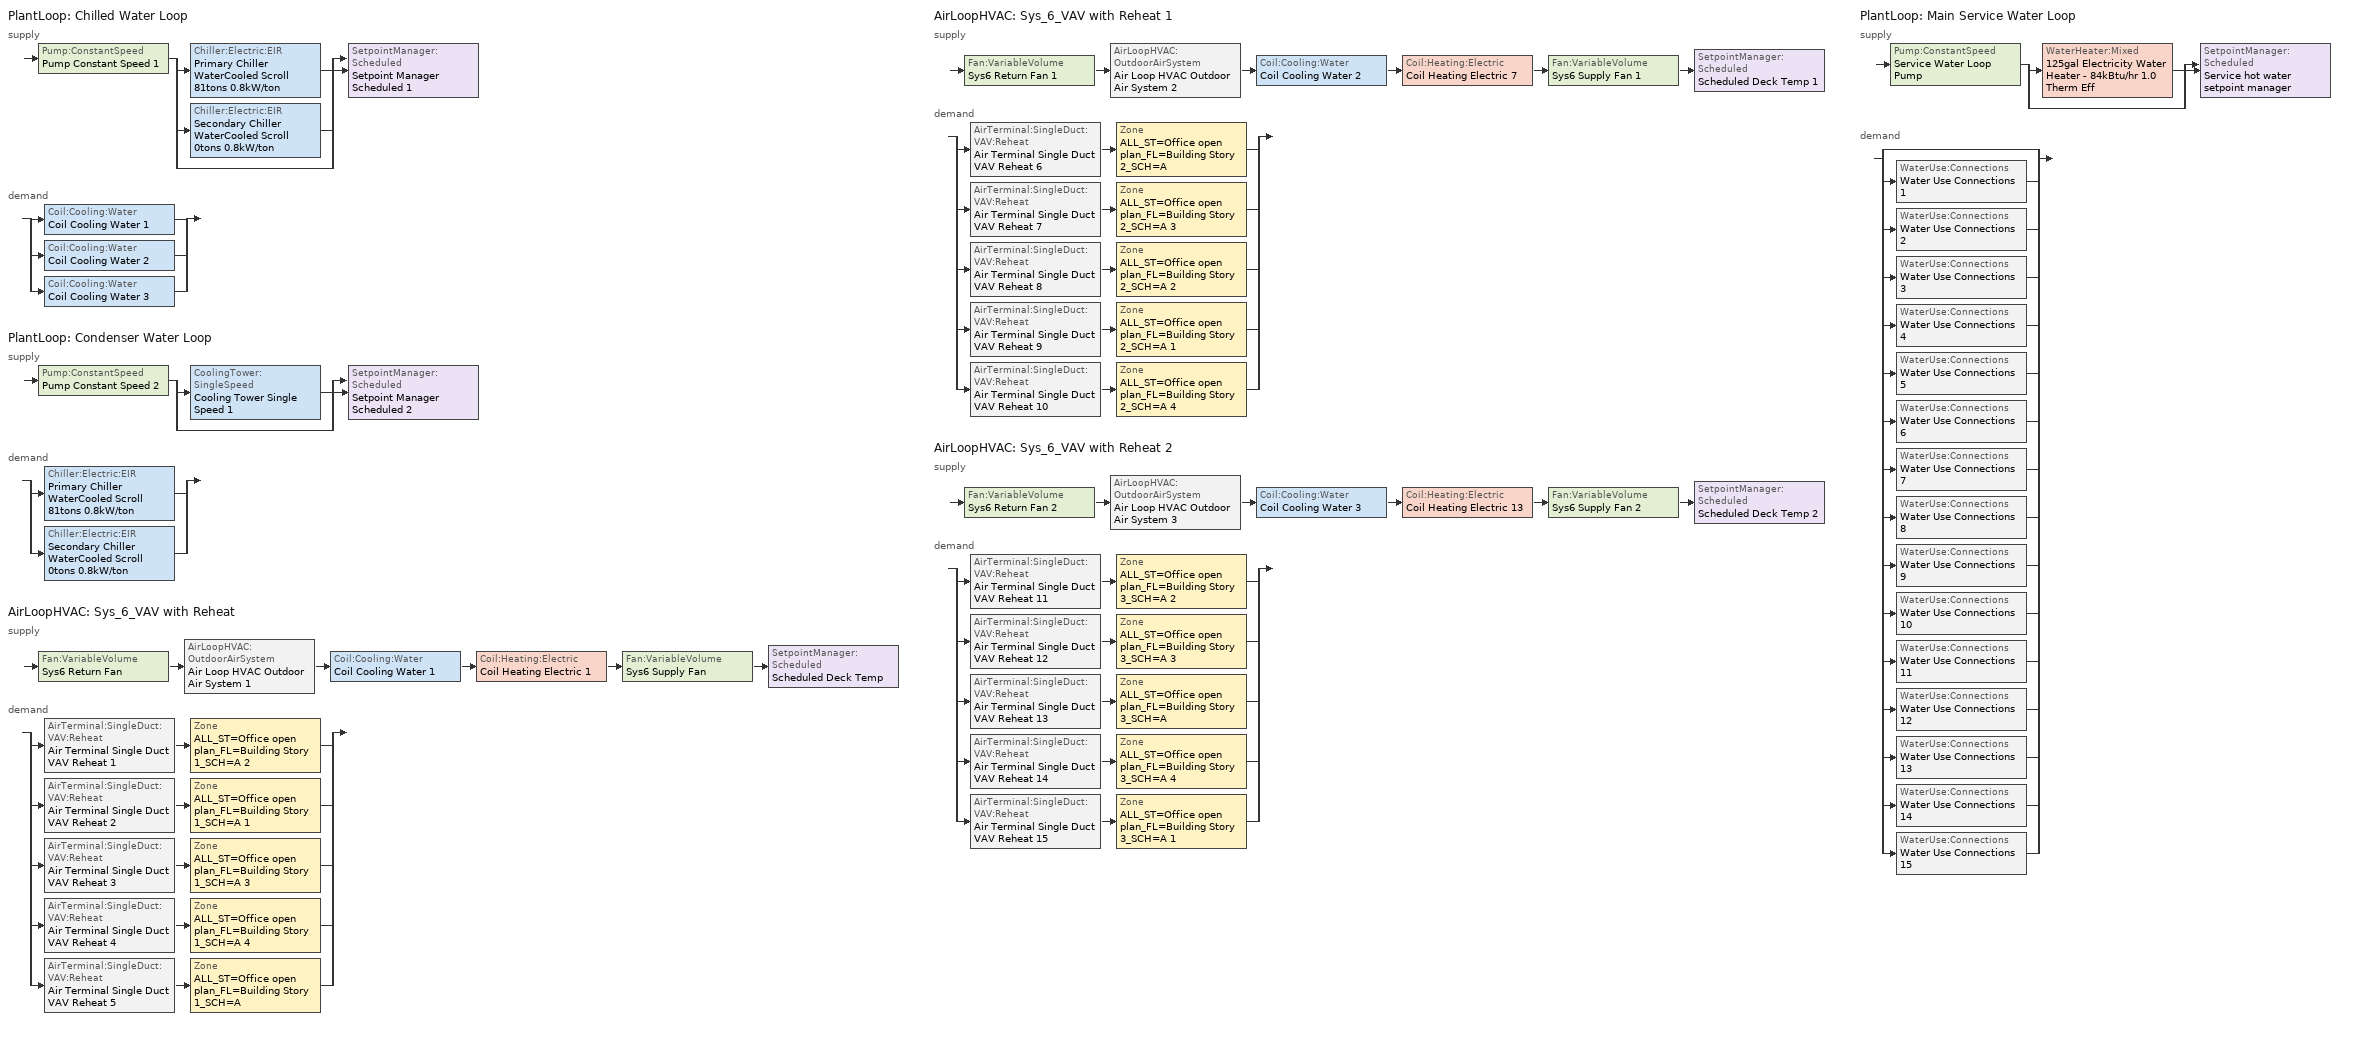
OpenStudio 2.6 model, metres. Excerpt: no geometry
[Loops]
PlantLoop 'Chilled Water Loop'
 supply: Pump:ConstantSpeed 'Pump Constant Speed 1' > split
  | Chiller:Electric:EIR 'Primary Chiller WaterCooled Scroll 81tons 0.8kW/ton'
  | Chiller:Electric:EIR 'Secondary Chiller WaterCooled Scroll 0tons 0.8kW/ton'
  | bypass
  join > SetpointManager:Scheduled 'Setpoint Manager Scheduled 1'
 demand: split
  | Coil:Cooling:Water 'Coil Cooling Water 1'
  | Coil:Cooling:Water 'Coil Cooling Water 2'
  | Coil:Cooling:Water 'Coil Cooling Water 3'
PlantLoop 'Condenser Water Loop'
 supply: Pump:ConstantSpeed 'Pump Constant Speed 2' > split
  | CoolingTower:SingleSpeed 'Cooling Tower Single Speed 1'
  | bypass
  join > SetpointManager:Scheduled 'Setpoint Manager Scheduled 2'
 demand: split
  | Chiller:Electric:EIR 'Primary Chiller WaterCooled Scroll 81tons 0.8kW/ton'
  | Chiller:Electric:EIR 'Secondary Chiller WaterCooled Scroll 0tons 0.8kW/ton'
AirLoopHVAC 'Sys_6_VAV with Reheat'
 supply: Fan:VariableVolume 'Sys6 Return Fan' > AirLoopHVAC:OutdoorAirSystem 'Air Loop HVAC Outdoor Air System 1' > Coil:Cooling:Water 'Coil Cooling Water 1' > Coil:Heating:Electric 'Coil Heating Electric 1' > Fan:VariableVolume 'Sys6 Supply Fan' > SetpointManager:Scheduled 'Scheduled Deck Temp'
 demand: split
  | AirTerminal:SingleDuct:VAV:Reheat 'Air Terminal Single Duct VAV Reheat 1' > Zone 'ALL_ST=Office open plan_FL=Building Story 1_SCH=A 2'
  | AirTerminal:SingleDuct:VAV:Reheat 'Air Terminal Single Duct VAV Reheat 2' > Zone 'ALL_ST=Office open plan_FL=Building Story 1_SCH=A 1'
  | AirTerminal:SingleDuct:VAV:Reheat 'Air Terminal Single Duct VAV Reheat 3' > Zone 'ALL_ST=Office open plan_FL=Building Story 1_SCH=A 3'
  | AirTerminal:SingleDuct:VAV:Reheat 'Air Terminal Single Duct VAV Reheat 4' > Zone 'ALL_ST=Office open plan_FL=Building Story 1_SCH=A 4'
  | AirTerminal:SingleDuct:VAV:Reheat 'Air Terminal Single Duct VAV Reheat 5' > Zone 'ALL_ST=Office open plan_FL=Building Story 1_SCH=A'
AirLoopHVAC 'Sys_6_VAV with Reheat 1'
 supply: Fan:VariableVolume 'Sys6 Return Fan 1' > AirLoopHVAC:OutdoorAirSystem 'Air Loop HVAC Outdoor Air System 2' > Coil:Cooling:Water 'Coil Cooling Water 2' > Coil:Heating:Electric 'Coil Heating Electric 7' > Fan:VariableVolume 'Sys6 Supply Fan 1' > SetpointManager:Scheduled 'Scheduled Deck Temp 1'
 demand: split
  | AirTerminal:SingleDuct:VAV:Reheat 'Air Terminal Single Duct VAV Reheat 6' > Zone 'ALL_ST=Office open plan_FL=Building Story 2_SCH=A'
  | AirTerminal:SingleDuct:VAV:Reheat 'Air Terminal Single Duct VAV Reheat 7' > Zone 'ALL_ST=Office open plan_FL=Building Story 2_SCH=A 3'
  | AirTerminal:SingleDuct:VAV:Reheat 'Air Terminal Single Duct VAV Reheat 8' > Zone 'ALL_ST=Office open plan_FL=Building Story 2_SCH=A 2'
  | AirTerminal:SingleDuct:VAV:Reheat 'Air Terminal Single Duct VAV Reheat 9' > Zone 'ALL_ST=Office open plan_FL=Building Story 2_SCH=A 1'
  | AirTerminal:SingleDuct:VAV:Reheat 'Air Terminal Single Duct VAV Reheat 10' > Zone 'ALL_ST=Office open plan_FL=Building Story 2_SCH=A 4'
AirLoopHVAC 'Sys_6_VAV with Reheat 2'
 supply: Fan:VariableVolume 'Sys6 Return Fan 2' > AirLoopHVAC:OutdoorAirSystem 'Air Loop HVAC Outdoor Air System 3' > Coil:Cooling:Water 'Coil Cooling Water 3' > Coil:Heating:Electric 'Coil Heating Electric 13' > Fan:VariableVolume 'Sys6 Supply Fan 2' > SetpointManager:Scheduled 'Scheduled Deck Temp 2'
 demand: split
  | AirTerminal:SingleDuct:VAV:Reheat 'Air Terminal Single Duct VAV Reheat 11' > Zone 'ALL_ST=Office open plan_FL=Building Story 3_SCH=A 2'
  | AirTerminal:SingleDuct:VAV:Reheat 'Air Terminal Single Duct VAV Reheat 12' > Zone 'ALL_ST=Office open plan_FL=Building Story 3_SCH=A 3'
  | AirTerminal:SingleDuct:VAV:Reheat 'Air Terminal Single Duct VAV Reheat 13' > Zone 'ALL_ST=Office open plan_FL=Building Story 3_SCH=A'
  | AirTerminal:SingleDuct:VAV:Reheat 'Air Terminal Single Duct VAV Reheat 14' > Zone 'ALL_ST=Office open plan_FL=Building Story 3_SCH=A 4'
  | AirTerminal:SingleDuct:VAV:Reheat 'Air Terminal Single Duct VAV Reheat 15' > Zone 'ALL_ST=Office open plan_FL=Building Story 3_SCH=A 1'
PlantLoop 'Main Service Water Loop'
 supply: Pump:ConstantSpeed 'Service Water Loop Pump' > split
  | WaterHeater:Mixed '125gal Electricity Water Heater - 84kBtu/hr 1.0 Therm Eff'
  | bypass
  join > SetpointManager:Scheduled 'Service hot water setpoint manager'
 demand: split
  | bypass
  | WaterUse:Connections 'Water Use Connections 1'
  | WaterUse:Connections 'Water Use Connections 2'
  | WaterUse:Connections 'Water Use Connections 3'
  | WaterUse:Connections 'Water Use Connections 4'
  | WaterUse:Connections 'Water Use Connections 5'
  | WaterUse:Connections 'Water Use Connections 6'
  | WaterUse:Connections 'Water Use Connections 7'
  | WaterUse:Connections 'Water Use Connections 8'
  | WaterUse:Connections 'Water Use Connections 9'
  | WaterUse:Connections 'Water Use Connections 10'
  | WaterUse:Connections 'Water Use Connections 11'
  | WaterUse:Connections 'Water Use Connections 12'
  | WaterUse:Connections 'Water Use Connections 13'
  | WaterUse:Connections 'Water Use Connections 14'
  | WaterUse:Connections 'Water Use Connections 15'
[Sizing:Zone] Zone Cooling Design Supply Air Temperature Input Method=SupplyAirTemperature; Zone Cooling Design Supply Air Temperature {C}=13; Zone Cooling Design Supply Air Temperature Difference {deltaC}=11.11; Zone Heating Design Supply Air Temperature Input Method=SupplyAirTemperature; Zone Heating Design Supply Air Temperature {C}=43; Zone Heating Design Supply Air Temperature Difference {deltaC}=11.11; Zone Cooling Design Supply Air Humidity Ratio {kg-H2O/kg-air}=0.0085; Zone Heating Design Supply Air Humidity Ratio {kg-H2O/kg-air}=0.008; Zone Heating Sizing Factor=1.3; Zone Cooling Sizing Factor=1.1; Cooling Design Air Flow Method=DesignDay; Heating Design Air Flow Method=DesignDay; Account for Dedicated Outdoor Air System=No; Dedicated Outdoor Air System Control Strategy=NeutralSupplyAir; Dedicated Outdoor Air Low Setpoint Temperature for Design {C}=autosize; Dedicated Outdoor Air High Setpoint Temperature for Design {C}=autosize
ALL_ST=Office open plan_FL=Building Story 2_SCH=A; ALL_ST=Office open plan_FL=Building Story 3_SCH=A; ALL_ST=Office open plan_FL=Building Story 1_SCH=A; ALL_ST=Office open plan_FL=Building Story 3_SCH=A 1; ALL_ST=Office open plan_FL=Building Story 2_SCH=A 1; ALL_ST=Office open plan_FL=Building Story 3_SCH=A 2; ALL_ST=Office open plan_FL=Building Story 2_SCH=A 2; ALL_ST=Office open plan_FL=Building Story 2_SCH=A 3; ALL_ST=Office open plan_FL=Building Story 1_SCH=A 1; ALL_ST=Office open plan_FL=Building Story 1_SCH=A 2; ALL_ST=Office open plan_FL=Building Story 3_SCH=A 3; ALL_ST=Office open plan_FL=Building Story 2_SCH=A 4; ALL_ST=Office open plan_FL=Building Story 3_SCH=A 4; ALL_ST=Office open plan_FL=Building Story 1_SCH=A 3; ALL_ST=Office open plan_FL=Building Story 1_SCH=A 4
[Zone equipment]
ALL_ST=Office open plan_FL=Building Story 2_SCH=A: Air Terminal Single Duct VAV Reheat 6, Zone HVAC Baseboard Convective Electric 6
ALL_ST=Office open plan_FL=Building Story 3_SCH=A: Air Terminal Single Duct VAV Reheat 13, Zone HVAC Baseboard Convective Electric 13
ALL_ST=Office open plan_FL=Building Story 1_SCH=A: Air Terminal Single Duct VAV Reheat 5, Zone HVAC Baseboard Convective Electric 5
ALL_ST=Office open plan_FL=Building Story 3_SCH=A 1: Air Terminal Single Duct VAV Reheat 15, Zone HVAC Baseboard Convective Electric 15
ALL_ST=Office open plan_FL=Building Story 2_SCH=A 1: Air Terminal Single Duct VAV Reheat 9, Zone HVAC Baseboard Convective Electric 9
ALL_ST=Office open plan_FL=Building Story 3_SCH=A 2: Air Terminal Single Duct VAV Reheat 11, Zone HVAC Baseboard Convective Electric 11
ALL_ST=Office open plan_FL=Building Story 2_SCH=A 2: Air Terminal Single Duct VAV Reheat 8, Zone HVAC Baseboard Convective Electric 8
ALL_ST=Office open plan_FL=Building Story 2_SCH=A 3: Air Terminal Single Duct VAV Reheat 7, Zone HVAC Baseboard Convective Electric 7
ALL_ST=Office open plan_FL=Building Story 1_SCH=A 1: Air Terminal Single Duct VAV Reheat 2, Zone HVAC Baseboard Convective Electric 2
ALL_ST=Office open plan_FL=Building Story 1_SCH=A 2: Air Terminal Single Duct VAV Reheat 1, Zone HVAC Baseboard Convective Electric 1
ALL_ST=Office open plan_FL=Building Story 3_SCH=A 3: Air Terminal Single Duct VAV Reheat 12, Zone HVAC Baseboard Convective Electric 12
ALL_ST=Office open plan_FL=Building Story 2_SCH=A 4: Air Terminal Single Duct VAV Reheat 10, Zone HVAC Baseboard Convective Electric 10
ALL_ST=Office open plan_FL=Building Story 3_SCH=A 4: Air Terminal Single Duct VAV Reheat 14, Zone HVAC Baseboard Convective Electric 14
ALL_ST=Office open plan_FL=Building Story 1_SCH=A 3: Air Terminal Single Duct VAV Reheat 3, Zone HVAC Baseboard Convective Electric 3
ALL_ST=Office open plan_FL=Building Story 1_SCH=A 4: Air Terminal Single Duct VAV Reheat 4, Zone HVAC Baseboard Convective Electric 4
[PlantLoop] Glycol Concentration=0; Plant Loop Volume {m3}=Autocalculate; Load Distribution Scheme=Optimal
Name | Maximum Loop Temperature {C} | Minimum Loop Temperature {C}
Chilled Water Loop; Condenser Water Loop
Main Service Water Loop | 60 | 10
[Sizing:Plant] Sizing Option=NonCoincident; Zone Timesteps in Averaging Window=1; Coincident Sizing Factor Mode=None
Name | Loop Type | Design Loop Exit Temperature {C} | Loop Design Temperature Difference {deltaC}
Chilled Water Loop | Cooling | 7 | 6
Condenser Water Loop | Condenser | 29 | 6
Main Service Water Loop | Heating | 60 | 5
[Pump:ConstantSpeed] Rated Flow Rate {m3/s}=autosize; Rated Power Consumption {W}=autosize; Fraction of Motor Inefficiencies to Fluid Stream=0; Pump Control Type=Intermittent; Design Power Sizing Method=PowerPerFlowPerPressure; Design Electric Power per Unit Flow Rate {W/(m3/s)}=348701.1
Name | Rated Pump Head {Pa} | Motor Efficiency | Design Shaft Power per Unit Flow Rate per Unit Head {W-s/m3-Pa}
Pump Constant Speed 1 | 179352 | 0.895 | 1.75215
Pump Constant Speed 2 | 179352 | 0.917 | 1.53876
Service Water Loop Pump | 83939.5 | 0.7 | 1.28205
[Chiller:Electric:EIR] Cooling Capacity Function of Temperature Curve=WaterCooled_Scroll_CAPFT_NECB2011; Electric Input to Cooling Output Ratio Function of Temperature Curve=WaterCooled_Scroll_EIRFT_NECB2011; Electric Input to Cooling Output Ratio Function of Part Load Ratio Curve=WaterCooled_Scroll_EIRFPLR_NECB2011; Minimum Part Load Ratio=0.25; Minimum Unloading Ratio=0.25; Condenser Type=WaterCooled; Chiller Flow Mode=LeavingSetpointModulated; Design Heat Recovery Water Flow Rate {m3/s}=0; Sizing Factor=1; Basin Heater Capacity {W/K}=0; Basin Heater Setpoint Temperature {C}=10
Name | Reference Capacity {W} | Reference COP {W/W}
Primary Chiller WaterCooled Scroll 81tons 0.8kW/ton | 286576 | 4.54393
Secondary Chiller WaterCooled Scroll 0tons 0.8kW/ton | 0.001 | 4.5032
[SetpointManager:Scheduled] Control Variable=Temperature
Name | Schedule
Setpoint Manager Scheduled 1 | CHW Temp
Setpoint Manager Scheduled 2 | CW Temp
Service hot water setpoint manager | Service Water Loop Temp - 140F
Scheduled Deck Temp; Scheduled Deck Temp 1; Scheduled Deck Temp 2 | Supply Air Temp
[CoolingTower:SingleSpeed]
Cooling Tower Single Speed 1: Design Water Flow Rate {m3/s}=autosize; Design Air Flow Rate {m3/s}=autosize; Fan Power at Design Air Flow Rate {W}=4545.37; U-Factor Times Area Value at Design Air Flow Rate {W/K}=autosize; Air Flow Rate in Free Convection Regime {m3/s}=autosize; U-Factor Times Area Value at Free Convection Air Flow Rate {W/K}=autosize; Performance Input Method=UFactorTimesAreaAndDesignWaterFlowRate; Free Convection Capacity {W}=0; Basin Heater Capacity {W/K}=0; Evaporation Loss Mode=LossFactor; Evaporation Loss Factor {percent/K}=0.2; Drift Loss Percent {percent}=0.008; Blowdown Calculation Mode=ConcentrationRatio; Blowdown Concentration Ratio=3; Capacity Control=FanCycling; Number of Cells=1; Cell Control=MinimalCell; Cell Minimum  Water Flow Rate Fraction=0.33; Cell Maximum Water Flow Rate Fraction=2.5; Sizing Factor=1; Free Convection Air Flow Rate Sizing Factor=0.1; Free Convection U-Factor Times Area Value Sizing Factor=0.1; Heat Rejection Capacity and Nominal Capacity Sizing Ratio=1.25; Free Convection Nominal Capacity Sizing Factor=0.1; Design Inlet Air Dry-Bulb Temperature {C}=35; Design Inlet Air Wet-Bulb Temperature {C}=24; Design Approach Temperature {deltaC}=5; Design Range Temperature {deltaC}=6
[AirLoopHVAC] Design Supply Air Flow Rate {m3/s}=AutoSize
Name | Availability Schedule
Sys_6_VAV with Reheat | Sys_6_VAV with Reheat Occ Sch
Sys_6_VAV with Reheat 1 | Sys_6_VAV with Reheat 1 Occ Sch
Sys_6_VAV with Reheat 2 | Sys_6_VAV with Reheat 2 Occ Sch
[Sizing:System] Type of Load to Size On=Sensible; Design Outdoor Air Flow Rate {m3/s}=Autosize; Minimum System Air Flow Ratio=0.3; Preheat Design Temperature {C}=7; Preheat Design Humidity Ratio {kg-H2O/kg-Air}=0.008; Precool Design Temperature {C}=12.8; Precool Design Humidity Ratio {kg-H2O/kg-Air}=0.008; Central Cooling Design Supply Air Temperature {C}=13; Central Heating Design Supply Air Temperature {C}=13.1; Sizing Option=NonCoincident; 100% Outdoor Air in Cooling=No; 100% Outdoor Air in Heating=No; Central Cooling Design Supply Air Humidity Ratio {kg-H2O/kg-Air}=0.0085; Central Heating Design Supply Air Humidity Ratio {kg-H2O/kg-Air}=0.008; Cooling Design Air Flow Method=DesignDay; Cooling Design Air Flow Rate {m3/s}=0; Heating Design Air Flow Method=DesignDay; Heating Design Air Flow Rate {m3/s}=0; System Outdoor Air Method=ZoneSum; Zone Maximum Outdoor Air Fraction=1; Cooling Supply Air Flow Rate Per Floor Area {m3/s-m2}=0.00996765; Cooling Fraction of Autosized Cooling Supply Air Flow Rate=1; Cooling Supply Air Flow Rate Per Unit Cooling Capacity {m3/s-W}=3.94755e-05; Heating Supply Air Flow Rate Per Floor Area {m3/s-m2}=0.00996765; Heating Fraction of Autosized Heating Supply Air Flow Rate=1; Heating Fraction of Autosized Cooling Supply Air Flow Rate=1; Heating Supply Air Flow Rate Per Unit Heating Capacity {m3/s-W}=3.15882e-05; Cooling Design Capacity Method=CoolingDesignCapacity; Cooling Design Capacity {W}=autosize; Cooling Design Capacity Per Floor Area {W/m2}=234.7; Fraction of Autosized Cooling Design Capacity=1; Heating Design Capacity Method=HeatingDesignCapacity; Heating Design Capacity {W}=autosize; Heating Design Capacity Per Floor Area {W/m2}=157; Fraction of Autosized Heating Design Capacity=1; Central Cooling Capacity Control Method=OnOff
Sys_6_VAV with Reheat; Sys_6_VAV with Reheat 1; Sys_6_VAV with Reheat 2
[Fan:VariableVolume] Availability Schedule=Always On Discrete; Maximum Flow Rate {m3/s}=Autosize; Fan Power Minimum Flow Rate Input Method=Fraction; Fan Power Minimum Air Flow Rate {m3/s}=0; Motor In Airstream Fraction=1; Fan Power Coefficient 5=0
Name | Fan Efficiency | Pressure Rise {Pa} | Fan Power Minimum Flow Fraction | Motor Efficiency | Fan Power Coefficient 1 | Fan Power Coefficient 2 | Fan Power Coefficient 3 | Fan Power Coefficient 4
Sys6 Supply Fan; Sys6 Supply Fan 1 | 0.549965 | 1000 | 0.68 | 0.8461 | -2.4176 | 9.5874 | -11.559 | 5.4009
Sys6 Return Fan; Sys6 Return Fan 1; Sys6 Return Fan 2 | 0.299975 | 250 | 0.68 | 0.4615 | -2.4176 | 9.5874 | -11.559 | 5.4009
Sys6 Supply Fan 2 | 0.549965 | 1000 | 0.5 | 0.8461 | -4.1457 | 16.803 | -19.471 | 7.8488
[Coil:Heating:Electric] Availability Schedule=Always On Discrete
Coil Heating Electric 1; Coil Heating Electric 2; Coil Heating Electric 3; Coil Heating Electric 4; Coil Heating Electric 5; Coil Heating Electric 6; Coil Heating Electric 7; Coil Heating Electric 8; Coil Heating Electric 9; Coil Heating Electric 10; Coil Heating Electric 11; Coil Heating Electric 12; Coil Heating Electric 13; Coil Heating Electric 14; Coil Heating Electric 15; Coil Heating Electric 16; Coil Heating Electric 17; Coil Heating Electric 18
[Coil:Cooling:Water] Availability Schedule=Always On Discrete
Coil Cooling Water 1; Coil Cooling Water 2; Coil Cooling Water 3
[Controller:OutdoorAir] Minimum Outdoor Air Flow Rate {m3/s}=Autosize; Maximum Outdoor Air Flow Rate {m3/s}=Autosize; Economizer Control Type=DifferentialEnthalpy; Economizer Control Action Type=ModulateFlow; Lockout Type=NoLockout; Minimum Limit Type=FixedMinimum; High Humidity Control=No; Heat Recovery Bypass Control Type=BypassWhenWithinEconomizerLimits
Name | Minimum Outdoor Air Schedule | Controller Mechanical Ventilation
Controller Outdoor Air 1 | Sys_6_VAV with Reheat Occ Sch | Controller Mechanical Ventilation 1
Controller Outdoor Air 2 | Sys_6_VAV with Reheat 1 Occ Sch | Controller Mechanical Ventilation 2
Controller Outdoor Air 3 | Sys_6_VAV with Reheat 2 Occ Sch | Controller Mechanical Ventilation 3
[Controller:MechanicalVentilation] Availability Schedule=Always On Discrete; System Outdoor Air Method=ZoneSum
Controller Mechanical Ventilation 1; Controller Mechanical Ventilation 2; Controller Mechanical Ventilation 3
[AirLoopHVAC:OutdoorAirSystem]
Name | Controller
Air Loop HVAC Outdoor Air System 1 | Controller Outdoor Air 1
Air Loop HVAC Outdoor Air System 2 | Controller Outdoor Air 2
Air Loop HVAC Outdoor Air System 3 | Controller Outdoor Air 3
[Controller:WaterCoil] Action=Reverse; Minimum Actuated Flow {m3/s}=0
Name | Water Coil
Controller Water Coil 1 | Coil Cooling Water 1
Controller Water Coil 2 | Coil Cooling Water 2
Controller Water Coil 3 | Coil Cooling Water 3
[AirTerminal:SingleDuct:VAV:Reheat] Availability Schedule=Always On Discrete; Maximum Air Flow Rate {m3/s}=AutoSize; Zone Minimum Air Flow Input Method=Constant; Constant Minimum Air Flow Fraction=0.3; Maximum Hot Water or Steam Flow Rate {m3/s}=AutoSize; Minimum Hot Water or Steam Flow Rate {m3/s}=0; Convergence Tolerance=0.001; Damper Heating Action=Normal; Maximum Flow per Zone Floor Area During Reheat {m3/s-m2}=AutoSize; Maximum Flow Fraction During Reheat=0.5; Maximum Reheat Air Temperature {C}=43; Control For Outdoor Air=No
Name | Fixed Minimum Air Flow Rate {m3/s} | Reheat Coil
Air Terminal Single Duct VAV Reheat 1 | 1.96707 | Coil Heating Electric 2
Air Terminal Single Duct VAV Reheat 2 | 0.414676 | Coil Heating Electric 3
Air Terminal Single Duct VAV Reheat 3 | 0.262524 | Coil Heating Electric 4
Air Terminal Single Duct VAV Reheat 4 | 0.414676 | Coil Heating Electric 5
Air Terminal Single Duct VAV Reheat 5 | 0.262507 | Coil Heating Electric 6
Air Terminal Single Duct VAV Reheat 6 | 1.96707 | Coil Heating Electric 8
Air Terminal Single Duct VAV Reheat 7 | 0.414676 | Coil Heating Electric 9
Air Terminal Single Duct VAV Reheat 8 | 0.262524 | Coil Heating Electric 10
Air Terminal Single Duct VAV Reheat 9 | 0.414676 | Coil Heating Electric 11
Air Terminal Single Duct VAV Reheat 10 | 0.262507 | Coil Heating Electric 12
Air Terminal Single Duct VAV Reheat 11 | 1.96707 | Coil Heating Electric 14
Air Terminal Single Duct VAV Reheat 12 | 0.414676 | Coil Heating Electric 15
Air Terminal Single Duct VAV Reheat 13 | 0.262524 | Coil Heating Electric 16
Air Terminal Single Duct VAV Reheat 14 | 0.414676 | Coil Heating Electric 17
Air Terminal Single Duct VAV Reheat 15 | 0.262507 | Coil Heating Electric 18
[ZoneHVAC:Baseboard:Convective:Electric] Availability Schedule=Always On Discrete; Nominal Capacity {W}=autosize; Efficiency=1
Zone HVAC Baseboard Convective Electric 1; Zone HVAC Baseboard Convective Electric 2; Zone HVAC Baseboard Convective Electric 3; Zone HVAC Baseboard Convective Electric 4; Zone HVAC Baseboard Convective Electric 5; Zone HVAC Baseboard Convective Electric 6; Zone HVAC Baseboard Convective Electric 7; Zone HVAC Baseboard Convective Electric 8; Zone HVAC Baseboard Convective Electric 9; Zone HVAC Baseboard Convective Electric 10; Zone HVAC Baseboard Convective Electric 11; Zone HVAC Baseboard Convective Electric 12; Zone HVAC Baseboard Convective Electric 13; Zone HVAC Baseboard Convective Electric 14; Zone HVAC Baseboard Convective Electric 15
[WaterHeater:Mixed]
125gal Electricity Water Heater - 84kBtu/hr 1.0 Therm Eff: Tank Volume {m3}=0.471545; Setpoint Temperature Schedule=Service Water Loop Temp - 140F; Deadband Temperature Difference {deltaC}=2; Maximum Temperature Limit {C}=82.2222; Heater Control Type=Cycle; Heater Maximum Capacity {W}=24638.2; Heater Fuel Type=Electricity; Heater Thermal Efficiency=1; Off Cycle Parasitic Fuel Consumption Rate {W}=58.6905; Off Cycle Parasitic Fuel Type=Electricity; Off Cycle Parasitic Heat Fraction to Tank=0.8; On Cycle Parasitic Fuel Consumption Rate {W}=58.6905; On Cycle Parasitic Fuel Type=Electricity; On Cycle Parasitic Heat Fraction to Tank=0; Ambient Temperature Indicator=Schedule; Ambient Temperature Schedule=Water Heater Ambient Temp Schedule - 70F; Off Cycle Loss Coefficient to Ambient Temperature {W/K}=3.0946; On Cycle Loss Coefficient to Ambient Temperature {W/K}=3.0946; Use Side Effectiveness=1; Source Side Effectiveness=1; Use Side Design Flow Rate {m3/s}=autosize; Source Side Design Flow Rate {m3/s}=autosize; Indirect Water Heating Recovery Time {hr}=1.5; Source Side Flow Control Mode=IndirectHeatPrimarySetpoint
[WaterUse:Connections]
Name | Water Use Equipment Name 1
Water Use Connections 1 | Core_bottom Service Water Use 0.37gal/min
Water Use Connections 2 | Core_mid Service Water Use 0.37gal/min
Water Use Connections 3 | Core_top Service Water Use 0.37gal/min
Water Use Connections 4 | Perimeter_bot_zn_1 Service Water Use 0.08gal/min
Water Use Connections 5 | Perimeter_bot_zn_2 Service Water Use 0.05gal/min
Water Use Connections 6 | Perimeter_bot_zn_3 Service Water Use 0.08gal/min
Water Use Connections 7 | Perimeter_bot_zn_4 Service Water Use 0.05gal/min
Water Use Connections 8 | Perimeter_mid_zn_1 Service Water Use 0.08gal/min
Water Use Connections 9 | Perimeter_mid_zn_2 Service Water Use 0.05gal/min
Water Use Connections 10 | Perimeter_mid_zn_3 Service Water Use 0.08gal/min
Water Use Connections 11 | Perimeter_mid_zn_4 Service Water Use 0.05gal/min
Water Use Connections 12 | Perimeter_top_zn_1 Service Water Use 0.08gal/min
Water Use Connections 13 | Perimeter_top_zn_2 Service Water Use 0.05gal/min
Water Use Connections 14 | Perimeter_top_zn_3 Service Water Use 0.08gal/min
Water Use Connections 15 | Perimeter_top_zn_4 Service Water Use 0.05gal/min
[WaterUse:Equipment:Definition]
Name | Peak Flow Rate {m3/s} | Target Temperature Schedule | Sensible Fraction Schedule | Latent Fraction Schedule
Core_bottom Service Water Use Def 0.37gal/min | 2.35071e-05 | Schedule Ruleset 5 | Schedule Ruleset 3 | Schedule Ruleset 4
Core_mid Service Water Use Def 0.37gal/min | 2.35071e-05 | Schedule Ruleset 8 | Schedule Ruleset 6 | Schedule Ruleset 7
Core_top Service Water Use Def 0.37gal/min | 2.35071e-05 | Schedule Ruleset 11 | Schedule Ruleset 9 | Schedule Ruleset 10
Perimeter_bot_zn_1 Service Water Use Def 0.08gal/min | 4.9555e-06 | Schedule Ruleset 14 | Schedule Ruleset 12 | Schedule Ruleset 13
Perimeter_bot_zn_2 Service Water Use Def 0.05gal/min | 3.13724e-06 | Schedule Ruleset 17 | Schedule Ruleset 15 | Schedule Ruleset 16
Perimeter_bot_zn_3 Service Water Use Def 0.08gal/min | 4.9555e-06 | Schedule Ruleset 20 | Schedule Ruleset 18 | Schedule Ruleset 19
Perimeter_bot_zn_4 Service Water Use Def 0.05gal/min | 3.13703e-06 | Schedule Ruleset 23 | Schedule Ruleset 21 | Schedule Ruleset 22
Perimeter_mid_zn_1 Service Water Use Def 0.08gal/min | 4.9555e-06 | Schedule Ruleset 26 | Schedule Ruleset 24 | Schedule Ruleset 25
Perimeter_mid_zn_2 Service Water Use Def 0.05gal/min | 3.13724e-06 | Schedule Ruleset 29 | Schedule Ruleset 27 | Schedule Ruleset 28
Perimeter_mid_zn_3 Service Water Use Def 0.08gal/min | 4.9555e-06 | Schedule Ruleset 32 | Schedule Ruleset 30 | Schedule Ruleset 31
Perimeter_mid_zn_4 Service Water Use Def 0.05gal/min | 3.13703e-06 | Schedule Ruleset 35 | Schedule Ruleset 33 | Schedule Ruleset 34
Perimeter_top_zn_1 Service Water Use Def 0.08gal/min | 4.9555e-06 | Schedule Ruleset 38 | Schedule Ruleset 36 | Schedule Ruleset 37
Perimeter_top_zn_2 Service Water Use Def 0.05gal/min | 3.13724e-06 | Schedule Ruleset 41 | Schedule Ruleset 39 | Schedule Ruleset 40
Perimeter_top_zn_3 Service Water Use Def 0.08gal/min | 4.9555e-06 | Schedule Ruleset 44 | Schedule Ruleset 42 | Schedule Ruleset 43
Perimeter_top_zn_4 Service Water Use Def 0.05gal/min | 3.13703e-06 | Schedule Ruleset 47 | Schedule Ruleset 45 | Schedule Ruleset 46
[WaterUse:Equipment] Flow Rate Fraction Schedule=NECB-A-Service Water Heating
Name | Water Use Equipment Definition | Space
Core_bottom Service Water Use 0.37gal/min | Core_bottom Service Water Use Def 0.37gal/min | Core_bottom
Core_mid Service Water Use 0.37gal/min | Core_mid Service Water Use Def 0.37gal/min | Core_mid
Core_top Service Water Use 0.37gal/min | Core_top Service Water Use Def 0.37gal/min | Core_top
Perimeter_bot_zn_1 Service Water Use 0.08gal/min | Perimeter_bot_zn_1 Service Water Use Def 0.08gal/min | Perimeter_bot_ZN_1
Perimeter_bot_zn_2 Service Water Use 0.05gal/min | Perimeter_bot_zn_2 Service Water Use Def 0.05gal/min | Perimeter_bot_ZN_2
Perimeter_bot_zn_3 Service Water Use 0.08gal/min | Perimeter_bot_zn_3 Service Water Use Def 0.08gal/min | Perimeter_bot_ZN_3
Perimeter_bot_zn_4 Service Water Use 0.05gal/min | Perimeter_bot_zn_4 Service Water Use Def 0.05gal/min | Perimeter_bot_ZN_4
Perimeter_mid_zn_1 Service Water Use 0.08gal/min | Perimeter_mid_zn_1 Service Water Use Def 0.08gal/min | Perimeter_mid_ZN_1
Perimeter_mid_zn_2 Service Water Use 0.05gal/min | Perimeter_mid_zn_2 Service Water Use Def 0.05gal/min | Perimeter_mid_ZN_2
Perimeter_mid_zn_3 Service Water Use 0.08gal/min | Perimeter_mid_zn_3 Service Water Use Def 0.08gal/min | Perimeter_mid_ZN_3
Perimeter_mid_zn_4 Service Water Use 0.05gal/min | Perimeter_mid_zn_4 Service Water Use Def 0.05gal/min | Perimeter_mid_ZN_4
Perimeter_top_zn_1 Service Water Use 0.08gal/min | Perimeter_top_zn_1 Service Water Use Def 0.08gal/min | Perimeter_top_ZN_1
Perimeter_top_zn_2 Service Water Use 0.05gal/min | Perimeter_top_zn_2 Service Water Use Def 0.05gal/min | Perimeter_top_ZN_2
Perimeter_top_zn_3 Service Water Use 0.08gal/min | Perimeter_top_zn_3 Service Water Use Def 0.08gal/min | Perimeter_top_ZN_3
Perimeter_top_zn_4 Service Water Use 0.05gal/min | Perimeter_top_zn_4 Service Water Use Def 0.05gal/min | Perimeter_top_ZN_4
[Schedule:Ruleset]
CHW Temp: Default Day Schedule=Schedule Day 3
CW Temp: Default Day Schedule=Schedule Day 4
Supply Air Temp: Default Day Schedule=Supply Air Temp Default
Service Water Loop Temp - 140F: Default Day Schedule=Service Water Loop Temp - 140F Default
Water Heater Ambient Temp Schedule - 70F: Default Day Schedule=Water Heater Ambient Temp Schedule - 70F Default
Schedule Ruleset 3: Default Day Schedule=Schedule Day 7
Schedule Ruleset 4: Default Day Schedule=Schedule Day 8
Schedule Ruleset 5: Default Day Schedule=Schedule Day 9
NECB-A-Service Water Heating: Default Day Schedule=NECB-A-Service Water Heating Default
Schedule Ruleset 6: Default Day Schedule=Schedule Day 10
Schedule Ruleset 7: Default Day Schedule=Schedule Day 11
Schedule Ruleset 8: Default Day Schedule=Schedule Day 12
Schedule Ruleset 9: Default Day Schedule=Schedule Day 13
Schedule Ruleset 10: Default Day Schedule=Schedule Day 14
Schedule Ruleset 11: Default Day Schedule=Schedule Day 15
Schedule Ruleset 12: Default Day Schedule=Schedule Day 16
Schedule Ruleset 13: Default Day Schedule=Schedule Day 17
Schedule Ruleset 14: Default Day Schedule=Schedule Day 18
Schedule Ruleset 15: Default Day Schedule=Schedule Day 19
Schedule Ruleset 16: Default Day Schedule=Schedule Day 20
Schedule Ruleset 17: Default Day Schedule=Schedule Day 21
Schedule Ruleset 18: Default Day Schedule=Schedule Day 22
Schedule Ruleset 19: Default Day Schedule=Schedule Day 23
Schedule Ruleset 20: Default Day Schedule=Schedule Day 24
Schedule Ruleset 21: Default Day Schedule=Schedule Day 25
Schedule Ruleset 22: Default Day Schedule=Schedule Day 26
Schedule Ruleset 23: Default Day Schedule=Schedule Day 27
Schedule Ruleset 24: Default Day Schedule=Schedule Day 28
Schedule Ruleset 25: Default Day Schedule=Schedule Day 29
Schedule Ruleset 26: Default Day Schedule=Schedule Day 30
Schedule Ruleset 27: Default Day Schedule=Schedule Day 31
Schedule Ruleset 28: Default Day Schedule=Schedule Day 32
Schedule Ruleset 29: Default Day Schedule=Schedule Day 33
Schedule Ruleset 30: Default Day Schedule=Schedule Day 34
Schedule Ruleset 31: Default Day Schedule=Schedule Day 35
Schedule Ruleset 32: Default Day Schedule=Schedule Day 36
Schedule Ruleset 33: Default Day Schedule=Schedule Day 37
Schedule Ruleset 34: Default Day Schedule=Schedule Day 38
Schedule Ruleset 35: Default Day Schedule=Schedule Day 39
Schedule Ruleset 36: Default Day Schedule=Schedule Day 40
Schedule Ruleset 37: Default Day Schedule=Schedule Day 41
Schedule Ruleset 38: Default Day Schedule=Schedule Day 42
Schedule Ruleset 39: Default Day Schedule=Schedule Day 43
Schedule Ruleset 40: Default Day Schedule=Schedule Day 44
Schedule Ruleset 41: Default Day Schedule=Schedule Day 45
Schedule Ruleset 42: Default Day Schedule=Schedule Day 46
Schedule Ruleset 43: Default Day Schedule=Schedule Day 47
Schedule Ruleset 44: Default Day Schedule=Schedule Day 48
Schedule Ruleset 45: Default Day Schedule=Schedule Day 49
Schedule Ruleset 46: Default Day Schedule=Schedule Day 50
Schedule Ruleset 47: Default Day Schedule=Schedule Day 51
Sys_6_VAV with Reheat Occ Sch: Default Day Schedule=Sys_6_VAV with Reheat Occ Sch Default; Summer Design Day Schedule=Sys_6_VAV with Reheat Occ Sch Summer Design Day; Winter Design Day Schedule=Sys_6_VAV with Reheat Occ Sch Winter Design Day
Sys_6_VAV with Reheat 1 Occ Sch: Default Day Schedule=Sys_6_VAV with Reheat 1 Occ Sch Default; Summer Design Day Schedule=Sys_6_VAV with Reheat 1 Occ Sch Summer Design Day; Winter Design Day Schedule=Sys_6_VAV with Reheat 1 Occ Sch Winter Design Day
Sys_6_VAV with Reheat 2 Occ Sch: Default Day Schedule=Sys_6_VAV with Reheat 2 Occ Sch Default; Summer Design Day Schedule=Sys_6_VAV with Reheat 2 Occ Sch Summer Design Day; Winter Design Day Schedule=Sys_6_VAV with Reheat 2 Occ Sch Winter Design Day
[Schedule:Day]
Schedule Day 3; wkdCHW Temp 1; satCHW Temp 1; sunCHW Temp 1: 1, 0, 7, 2, 0, 7, 3, 0, 7, 4, 0, 7, 5, 0, 7, 6, 0, 7, 7, 0, 7, 8, 0, 7, 9, 0, 7, 10, 0, 7, 11, 0, 7, 12, 0, 7, 13, 0, 7, 14, 0, 7, 15, 0, 7, 16, 0, 7, 17, 0, 7, 18, 0, 7, 19, 0, 7, 20, 0, 7, 21, 0, 7, 22, 0, 7, 23, 0, 7, 24, 0, 7
Schedule Day 4; wkdCW Temp 1; satCW Temp 1; sunCW Temp 1: 1, 0, 29, 2, 0, 29, 3, 0, 29, 4, 0, 29, 5, 0, 29, 6, 0, 29, 7, 0, 29, 8, 0, 29, 9, 0, 29, 10, 0, 29, 11, 0, 29, 12, 0, 29, 13, 0, 29, 14, 0, 29, 15, 0, 29, 16, 0, 29, 17, 0, 29, 18, 0, 29, 19, 0, 29, 20, 0, 29, 21, 0, 29, 22, 0, 29, 23, 0, 29, 24, 0, 29
Supply Air Temp Default: 24, 0, 13
Service Water Loop Temp - 140F Default; Schedule Day 9; Schedule Day 12; Schedule Day 15; Schedule Day 18; Schedule Day 21; Schedule Day 24; Schedule Day 27; Schedule Day 30; Schedule Day 33; Schedule Day 36; Schedule Day 39; Schedule Day 42; Schedule Day 45; Schedule Day 48; Schedule Day 51: 24, 0, 60
Water Heater Ambient Temp Schedule - 70F Default: 24, 0, 21.1111
Schedule Day 7; Schedule Day 10; Schedule Day 13; Schedule Day 16; Schedule Day 19; Schedule Day 22; Schedule Day 25; Schedule Day 28; Schedule Day 31; Schedule Day 34; Schedule Day 37; Schedule Day 40; Schedule Day 43; Schedule Day 46; Schedule Day 49: 24, 0, 0.2
Schedule Day 8; NECB-A-Service Water Heating Sat Day; NECB-A-Service Water Heating Sun|Hol Day; Schedule Day 11; Schedule Day 14; Schedule Day 17; Schedule Day 20; Schedule Day 23; Schedule Day 26; Schedule Day 29; Schedule Day 32; Schedule Day 35; Schedule Day 38; Schedule Day 41; Schedule Day 44; Schedule Day 47; Schedule Day 50: 24, 0, 0.05
NECB-A-Service Water Heating Default; NECB-A-Service Water Heating Default|Wkdy Day: 7, 0, 0.05, 8, 0, 0.1, 10, 0, 0.5, 16, 0, 0.9, 17, 0, 0.7, 18, 0, 0.5, 19, 0, 0.3, 22, 0, 0.2, 24, 0, 0.05
Sys_6_VAV with Reheat Occ Sch Default; Sys_6_VAV with Reheat Occ Sch Winter Design Day; Sys_6_VAV with Reheat Occ Sch Summer Design Day; Sys_6_VAV with Reheat 1 Occ Sch Default; Sys_6_VAV with Reheat 1 Occ Sch Winter Design Day; Sys_6_VAV with Reheat 1 Occ Sch Summer Design Day; Sys_6_VAV with Reheat 2 Occ Sch Default; Sys_6_VAV with Reheat 2 Occ Sch Winter Design Day; Sys_6_VAV with Reheat 2 Occ Sch Summer Design Day: 24, 0, 1
Sys_6_VAV with Reheat Occ Sch Monday; Sys_6_VAV with Reheat Occ Sch Tuesday; Sys_6_VAV with Reheat Occ Sch Wednesday; Sys_6_VAV with Reheat Occ Sch Thursday; Sys_6_VAV with Reheat Occ Sch Friday; Sys_6_VAV with Reheat 1 Occ Sch Monday; Sys_6_VAV with Reheat 1 Occ Sch Tuesday; Sys_6_VAV with Reheat 1 Occ Sch Wednesday; Sys_6_VAV with Reheat 1 Occ Sch Thursday; Sys_6_VAV with Reheat 1 Occ Sch Friday; Sys_6_VAV with Reheat 2 Occ Sch Monday; Sys_6_VAV with Reheat 2 Occ Sch Tuesday; Sys_6_VAV with Reheat 2 Occ Sch Wednesday; Sys_6_VAV with Reheat 2 Occ Sch Thursday; Sys_6_VAV with Reheat 2 Occ Sch Friday: 8, 0, 0, 19, 0, 1, 24, 0, 0
Sys_6_VAV with Reheat Occ Sch Saturday; Sys_6_VAV with Reheat Occ Sch Sunday; Sys_6_VAV with Reheat 1 Occ Sch Saturday; Sys_6_VAV with Reheat 1 Occ Sch Sunday; Sys_6_VAV with Reheat 2 Occ Sch Saturday; Sys_6_VAV with Reheat 2 Occ Sch Sunday: 24, 0, 0
[Schedule:Rule] Date Specification Type=DateRange; Start Month=1; Start Day=1; End Month=12
Name | Schedule Ruleset | Rule Order | Day Schedule | Apply Sunday | Apply Monday | Apply Tuesday | Apply Wednesday | Apply Thursday | Apply Friday | Apply Saturday | End Day
wkdCHW Temp rule | CHW Temp | 2 | wkdCHW Temp 1 | No | Yes | Yes | Yes | Yes | Yes | No | 31
satCHW Temprule | CHW Temp | 1 | satCHW Temp 1 | No | No | No | No | No | No | Yes | 31
sunCHW Temprule | CHW Temp | 0 | sunCHW Temp 1 | Yes | No | No | No | No | No | No | 31
wkdCW Temp rule | CW Temp | 2 | wkdCW Temp 1 | No | Yes | Yes | Yes | Yes | Yes | No | 31
satCW Temprule | CW Temp | 1 | satCW Temp 1 | No | No | No | No | No | No | Yes | 31
sunCW Temprule | CW Temp | 0 | sunCW Temp 1 | Yes | No | No | No | No | No | No | 31
Schedule Rule 17 | NECB-A-Service Water Heating | 2 | NECB-A-Service Water Heating Default|Wkdy Day |  | Yes | Yes | Yes | Yes | Yes |  | 31
Schedule Rule 18 | NECB-A-Service Water Heating | 1 | NECB-A-Service Water Heating Sat Day |  |  |  |  |  |  | Yes | 31
Schedule Rule 19 | NECB-A-Service Water Heating | 0 | NECB-A-Service Water Heating Sun|Hol Day | Yes |  |  |  |  |  |  | 31
Sys_6_VAV with Reheat Occ Sch Monday Rule | Sys_6_VAV with Reheat Occ Sch | 6 | Sys_6_VAV with Reheat Occ Sch Monday |  | Yes |  |  |  |  |  | 25
Sys_6_VAV with Reheat Occ Sch Tuesday Rule | Sys_6_VAV with Reheat Occ Sch | 5 | Sys_6_VAV with Reheat Occ Sch Tuesday |  |  | Yes |  |  |  |  | 26
Sys_6_VAV with Reheat Occ Sch Wednesday Rule | Sys_6_VAV with Reheat Occ Sch | 4 | Sys_6_VAV with Reheat Occ Sch Wednesday |  |  |  | Yes |  |  |  | 27
Sys_6_VAV with Reheat Occ Sch Thursday Rule | Sys_6_VAV with Reheat Occ Sch | 3 | Sys_6_VAV with Reheat Occ Sch Thursday |  |  |  |  | Yes |  |  | 28
Sys_6_VAV with Reheat Occ Sch Friday Rule | Sys_6_VAV with Reheat Occ Sch | 2 | Sys_6_VAV with Reheat Occ Sch Friday |  |  |  |  |  | Yes |  | 29
Sys_6_VAV with Reheat Occ Sch Saturday Rule | Sys_6_VAV with Reheat Occ Sch | 1 | Sys_6_VAV with Reheat Occ Sch Saturday |  |  |  |  |  |  | Yes | 30
Sys_6_VAV with Reheat Occ Sch Sunday Rule | Sys_6_VAV with Reheat Occ Sch | 0 | Sys_6_VAV with Reheat Occ Sch Sunday | Yes |  |  |  |  |  |  | 31
Sys_6_VAV with Reheat 1 Occ Sch Monday Rule | Sys_6_VAV with Reheat 1 Occ Sch | 6 | Sys_6_VAV with Reheat 1 Occ Sch Monday |  | Yes |  |  |  |  |  | 25
Sys_6_VAV with Reheat 1 Occ Sch Tuesday Rule | Sys_6_VAV with Reheat 1 Occ Sch | 5 | Sys_6_VAV with Reheat 1 Occ Sch Tuesday |  |  | Yes |  |  |  |  | 26
Sys_6_VAV with Reheat 1 Occ Sch Wednesday Rule | Sys_6_VAV with Reheat 1 Occ Sch | 4 | Sys_6_VAV with Reheat 1 Occ Sch Wednesday |  |  |  | Yes |  |  |  | 27
Sys_6_VAV with Reheat 1 Occ Sch Thursday Rule | Sys_6_VAV with Reheat 1 Occ Sch | 3 | Sys_6_VAV with Reheat 1 Occ Sch Thursday |  |  |  |  | Yes |  |  | 28
Sys_6_VAV with Reheat 1 Occ Sch Friday Rule | Sys_6_VAV with Reheat 1 Occ Sch | 2 | Sys_6_VAV with Reheat 1 Occ Sch Friday |  |  |  |  |  | Yes |  | 29
Sys_6_VAV with Reheat 1 Occ Sch Saturday Rule | Sys_6_VAV with Reheat 1 Occ Sch | 1 | Sys_6_VAV with Reheat 1 Occ Sch Saturday |  |  |  |  |  |  | Yes | 30
Sys_6_VAV with Reheat 1 Occ Sch Sunday Rule | Sys_6_VAV with Reheat 1 Occ Sch | 0 | Sys_6_VAV with Reheat 1 Occ Sch Sunday | Yes |  |  |  |  |  |  | 31
Sys_6_VAV with Reheat 2 Occ Sch Monday Rule | Sys_6_VAV with Reheat 2 Occ Sch | 6 | Sys_6_VAV with Reheat 2 Occ Sch Monday |  | Yes |  |  |  |  |  | 25
Sys_6_VAV with Reheat 2 Occ Sch Tuesday Rule | Sys_6_VAV with Reheat 2 Occ Sch | 5 | Sys_6_VAV with Reheat 2 Occ Sch Tuesday |  |  | Yes |  |  |  |  | 26
Sys_6_VAV with Reheat 2 Occ Sch Wednesday Rule | Sys_6_VAV with Reheat 2 Occ Sch | 4 | Sys_6_VAV with Reheat 2 Occ Sch Wednesday |  |  |  | Yes |  |  |  | 27
Sys_6_VAV with Reheat 2 Occ Sch Thursday Rule | Sys_6_VAV with Reheat 2 Occ Sch | 3 | Sys_6_VAV with Reheat 2 Occ Sch Thursday |  |  |  |  | Yes |  |  | 28
Sys_6_VAV with Reheat 2 Occ Sch Friday Rule | Sys_6_VAV with Reheat 2 Occ Sch | 2 | Sys_6_VAV with Reheat 2 Occ Sch Friday |  |  |  |  |  | Yes |  | 29
Sys_6_VAV with Reheat 2 Occ Sch Saturday Rule | Sys_6_VAV with Reheat 2 Occ Sch | 1 | Sys_6_VAV with Reheat 2 Occ Sch Saturday |  |  |  |  |  |  | Yes | 30
Sys_6_VAV with Reheat 2 Occ Sch Sunday Rule | Sys_6_VAV with Reheat 2 Occ Sch | 0 | Sys_6_VAV with Reheat 2 Occ Sch Sunday | Yes |  |  |  |  |  |  | 31
[Schedule:Constant]
Always On Discrete: Value=1
[Curve:Biquadratic] Minimum Value of x=5; Maximum Value of x=10; Minimum Value of y=24; Maximum Value of y=35
Name | Coefficient1 Constant | Coefficient2 x | Coefficient3 x**2 | Coefficient4 y | Coefficient5 y**2 | Coefficient6 x*y
WaterCooled_Scroll_CAPFT_NECB2011 | 0.94418 | 0.0337102 | 9.75564e-05 | -0.00322114 | -4.91832e-05 | -0.000177584
WaterCooled_Scroll_EIRFT_NECB2011 | 0.727393 | -0.0118922 | 0.000541177 | 0.00187934 | 0.000473461 | -0.000711472
[Curve:Quadratic]
WaterCooled_Scroll_EIRFPLR_NECB2011: Coefficient1 Constant=0.04412; Coefficient2 x=0.640367; Coefficient3 x**2=0.319555; Minimum Value of x=0; Maximum Value of x=1
